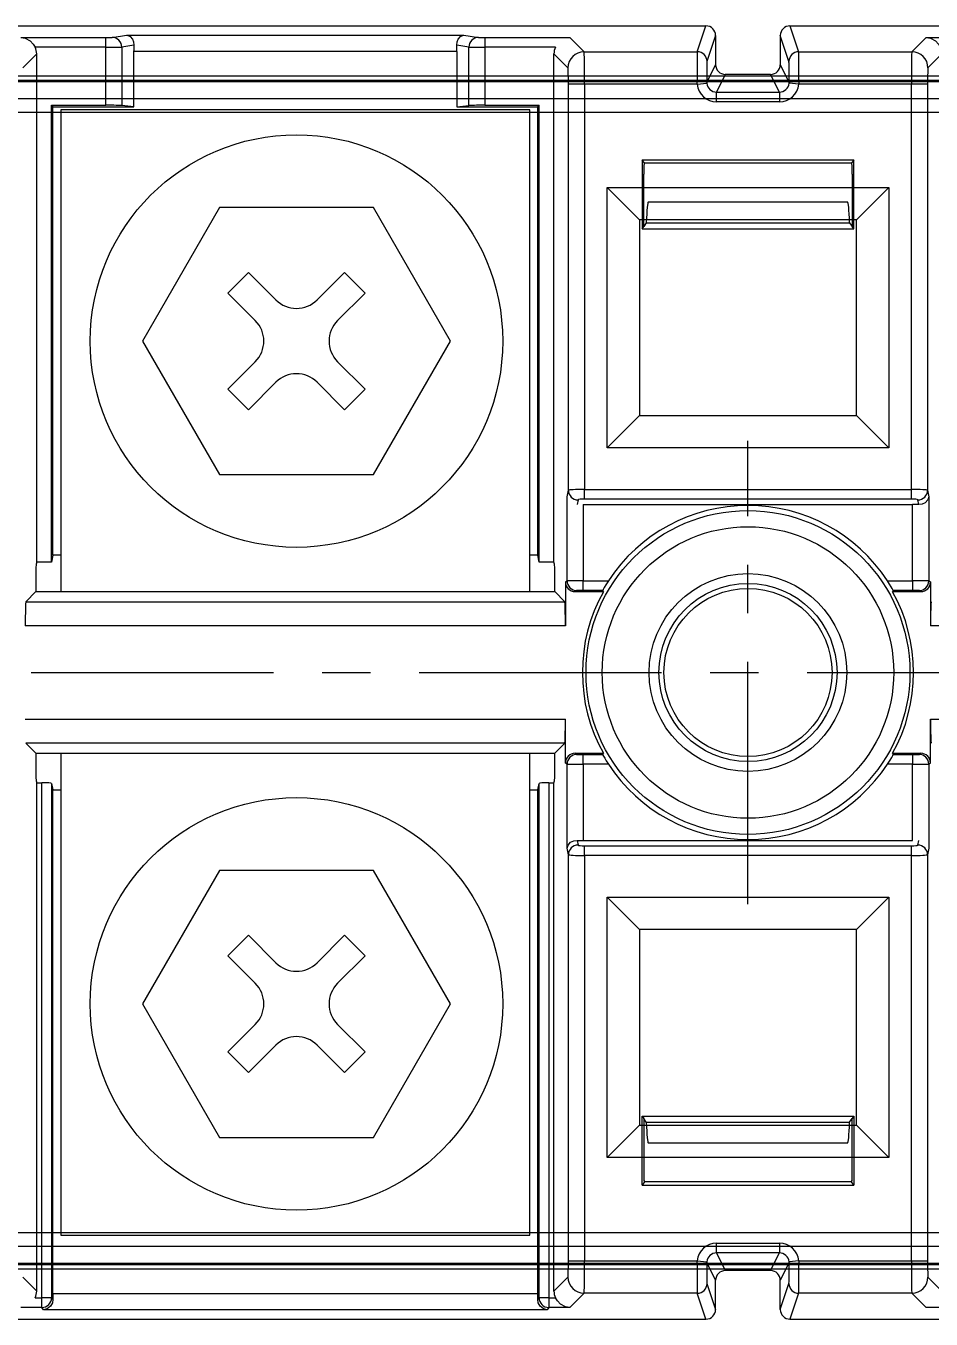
# Model space of a CAD drawing. Extents: x 223136 to 348136, y -32544 to -4064.
# Drawn here: x 293052.47 to 293080.47, y -8635.19 to -8595.19 of the extents above; entities that cross this region are included whole.
import ezdxf

# ---------------------------------------------------------------- set-up
doc = ezdxf.new("R2010")
doc.units = 0
doc.header["$LTSCALE"] = 20
doc.header["$MEASUREMENT"] = 0
doc.linetypes.add('CENTER', pattern=[0.6, 0.375, -0.075, 0.075, -0.075])
doc.linetypes.add('DASHDOT', pattern=[1, 0.5, -0.25, 0, -0.25])
doc.layers.add('3', color=3, linetype='DASHDOT')

# ---------------------------------------------------------------- blocks, each defined once
blk = doc.blocks.new('30a3p')
at = {"color": 6}
for p, q in [((7580.421, -15959.299), (7500.876, -15959.299)), ((7500.888, -15959.422), (7580.41, -15959.422)), ((7580.41, -15959.482), (7500.888, -15959.482)), ((7501.018, -15959.993), (7580.28, -15959.993)), ((7580.22, -15960.426), (7501.078, -15960.426)), ((7551.379, -15961.888), (7551.379, -15964.025)), ((7551.379, -15961.888), (7557.919, -15961.888)), ((7551.449, -15961.993), (7551.379, -15961.888)), ((7551.449, -15961.993), (7551.434, -15962.03)), ((7557.849, -15961.993), (7551.449, -15961.993)), ((7557.919, -15961.888), (7557.849, -15961.993)), ((7557.864, -15962.03), (7557.849, -15961.993)), ((7557.919, -15964.025), (7557.919, -15961.888)), ((7551.424, -15963.957), (7551.424, -15962.329)), ((7557.873, -15962.329), (7557.873, -15963.957)), ((7557.734, -15963.198), (7551.564, -15963.198)), ((7551.379, -15964.025), (7551.424, -15963.957)), ((7551.504, -15963.838), (7551.424, -15963.957)), ((7551.504, -15963.838), (7557.794, -15963.838)), ((7557.794, -15963.838), (7557.873, -15963.957)), ((7557.919, -15964.025), (7557.873, -15963.957)), ((7551.379, -15964.025), (7557.919, -15964.025)), ((7551.379, -15991.469), (7557.919, -15991.469)), ((7551.379, -15993.606), (7551.379, -15991.469)), ((7551.379, -15991.469), (7551.424, -15991.537)), ((7551.424, -15991.537), (7551.424, -15993.165)), ((7551.504, -15991.656), (7551.424, -15991.537)), ((7557.794, -15991.656), (7557.873, -15991.537)), ((7557.919, -15991.469), (7557.873, -15991.537)), ((7557.873, -15993.165), (7557.873, -15991.537)), ((7557.919, -15991.469), (7557.919, -15993.606)), ((7551.504, -15991.656), (7557.794, -15991.656)), ((7551.564, -15992.296), (7557.734, -15992.296)), ((7551.449, -15993.501), (7551.379, -15993.606)), ((7551.449, -15993.501), (7551.434, -15993.464)), ((7557.849, -15993.501), (7551.449, -15993.501)), ((7557.864, -15993.464), (7557.849, -15993.501)), ((7557.919, -15993.606), (7557.849, -15993.501)), ((7551.379, -15993.606), (7557.919, -15993.606)), ((7501.078, -15995.068), (7580.22, -15995.068)), ((7580.28, -15995.501), (7501.018, -15995.501)), ((7500.876, -15996.195), (7580.421, -15996.195)), ((7500.888, -15996.013), (7580.41, -15996.013)), ((7580.41, -15996.072), (7500.888, -15996.072))]:
    blk.add_line(p, q, dxfattribs=at)
for centre, major_axis, start_param, end_param in [((7551.435, -15962.329), (0, 0.3), 0.087266, 1.570796), ((7557.863, -15962.329), (0, 0.3), 4.712389, 6.195916), ((7551.564, -15965.812), (0, 2.614), 0, 0.715085), ((7557.734, -15965.812), (0, -2.614), 2.426507, 3.14159), ((7551.564, -15989.682), (0, -2.614), 5.568098, 6.283185), ((7557.734, -15989.682), (0, 2.614), 3.14159, 3.856676), ((7551.435, -15993.165), (0, 0.3), 1.570796, 3.054326), ((7557.863, -15993.165), (0, 0.3), 3.228856, 4.712389)]:
    blk.add_ellipse(centre, major_axis=major_axis, ratio=0.034921, start_param=start_param, end_param=end_param, dxfattribs=at)

msp = doc.modelspace()

# ---------------------------------------------------------------- linework, layer by layer
for p, q in [((293048.108, -8595.189), (293073.508, -8595.189)), ((293073.241, -8595.991), (293073.508, -8595.189)), ((293076.108, -8595.189), (293101.059, -8595.189)), ((293076.108, -8595.189), (293076.375, -8595.991)), ((293052.316, -8595.551), (293054.948, -8595.551)), ((293054.948, -8595.851), (293054.948, -8595.551)), ((293055.145, -8595.546), (293055.591, -8595.48)), ((293055.591, -8595.48), (293066.025, -8595.48)), ((293066.025, -8595.48), (293066.471, -8595.546)), ((293066.668, -8595.551), (293069.3, -8595.551)), ((293066.668, -8595.551), (293066.668, -8595.851)), ((293069.3, -8595.551), (293069.741, -8595.991)), ((293073.808, -8595.489), (293073.541, -8596.291)), ((293073.808, -8595.489), (293073.808, -8596.39)), ((293075.808, -8595.489), (293075.808, -8596.39)), ((293076.075, -8596.291), (293075.808, -8595.489)), ((293079.875, -8595.991), (293080.316, -8595.551)), ((293080.316, -8595.551), (293082.948, -8595.551)), ((293054.948, -8595.851), (293052.763, -8595.851)), ((293054.948, -8597.646), (293054.948, -8595.851)), ((293055.814, -8595.791), (293055.44, -8595.846)), ((293055.44, -8595.846), (293055.44, -8597.653)), ((293055.808, -8597.689), (293055.808, -8595.98)), ((293065.808, -8595.98), (293055.808, -8595.98)), ((293066.176, -8595.846), (293065.801, -8595.791)), ((293065.808, -8595.98), (293065.808, -8597.689)), ((293066.176, -8597.653), (293066.176, -8595.846)), ((293068.853, -8595.851), (293066.668, -8595.851)), ((293066.668, -8595.851), (293066.668, -8597.646)), ((293069.741, -8595.991), (293073.241, -8595.991)), ((293076.375, -8595.991), (293079.875, -8595.991)), ((293052.808, -8596.058), (293052.375, -8596.491)), ((293052.808, -8611.779), (293052.808, -8596.058)), ((293068.808, -8611.779), (293068.808, -8596.058)), ((293069.241, -8596.491), (293068.808, -8596.058)), ((293073.535, -8596.936), (293073.808, -8596.39)), ((293075.808, -8596.39), (293076.081, -8596.936)), ((293080.808, -8596.058), (293080.375, -8596.491)), ((293074.108, -8596.69), (293073.835, -8597.236)), ((293075.508, -8596.69), (293074.108, -8596.69)), ((293075.781, -8597.236), (293075.508, -8596.69)), ((293069.753, -8596.991), (293069.253, -8596.991)), ((293069.253, -8609.554), (293069.253, -8596.991)), ((293069.753, -8596.991), (293069.753, -8609.529)), ((293073.237, -8596.991), (293069.753, -8596.991)), ((293073.237, -8596.991), (293073.536, -8596.964)), ((293076.379, -8596.991), (293076.08, -8596.964)), ((293079.863, -8596.991), (293076.379, -8596.991)), ((293079.863, -8609.529), (293079.863, -8596.991)), ((293080.362, -8596.991), (293079.863, -8596.991)), ((293080.362, -8596.991), (293080.362, -8609.554)), ((293073.835, -8597.536), (293073.835, -8597.236)), ((293073.835, -8597.236), (293075.781, -8597.236)), ((293075.781, -8597.536), (293073.835, -8597.536)), ((293075.781, -8597.236), (293075.781, -8597.536)), ((293053.264, -8597.646), (293053.308, -8597.689)), ((293053.264, -8597.646), (293054.948, -8597.646)), ((293053.264, -8611.779), (293053.264, -8597.646)), ((293053.308, -8597.689), (293055.808, -8597.689)), ((293053.308, -8611.56), (293053.308, -8597.689)), ((293053.558, -8597.789), (293053.558, -8612.689)), ((293068.058, -8597.789), (293053.558, -8597.789)), ((293055.808, -8597.689), (293055.44, -8597.653)), ((293065.808, -8597.689), (293066.176, -8597.653)), ((293065.808, -8597.689), (293068.308, -8597.689)), ((293066.668, -8597.646), (293068.352, -8597.646)), ((293068.058, -8612.689), (293068.058, -8597.789)), ((293068.308, -8597.689), (293068.352, -8597.646)), ((293068.308, -8611.56), (293068.308, -8597.689)), ((293068.352, -8611.779), (293068.352, -8597.646)), ((293071.455, -8601.187), (293070.455, -8600.187)), ((293070.455, -8600.187), (293079.16, -8600.187)), ((293070.455, -8608.242), (293070.455, -8600.187)), ((293078.161, -8601.187), (293079.16, -8600.187)), ((293079.16, -8600.187), (293079.16, -8608.242)), ((293078.161, -8601.187), (293071.455, -8601.187)), ((293071.455, -8601.187), (293071.455, -8607.242)), ((293078.161, -8607.242), (293078.161, -8601.187)), ((293070.455, -8608.242), (293071.455, -8607.242)), ((293071.455, -8607.242), (293078.161, -8607.242)), ((293079.16, -8608.242), (293078.161, -8607.242)), ((293079.16, -8608.242), (293070.455, -8608.242)), ((293069.214, -8609.752), (293069.253, -8609.554)), ((293069.753, -8609.529), (293079.863, -8609.529)), ((293069.753, -8609.826), (293069.753, -8609.529)), ((293079.863, -8609.826), (293079.863, -8609.529)), ((293080.362, -8609.554), (293080.402, -8609.752)), ((293069.214, -8612.354), (293069.214, -8609.752)), ((293069.553, -8609.852), (293069.525, -8609.994)), ((293069.714, -8609.989), (293079.902, -8609.989)), ((293069.714, -8609.989), (293069.714, -8612.351)), ((293079.863, -8609.826), (293069.753, -8609.826)), ((293079.902, -8612.351), (293079.902, -8609.989)), ((293080.091, -8609.994), (293080.063, -8609.852)), ((293080.402, -8609.752), (293080.402, -8612.354)), ((293053.308, -8611.56), (293053.264, -8611.779)), ((293053.558, -8611.56), (293053.308, -8611.56)), ((293068.308, -8611.56), (293068.058, -8611.56)), ((293068.352, -8611.779), (293068.308, -8611.56)), ((293052.808, -8611.779), (293052.792, -8611.834)), ((293053.264, -8611.779), (293052.808, -8611.779)), ((293068.808, -8611.779), (293068.352, -8611.779)), ((293068.824, -8611.834), (293068.808, -8611.779)), ((293052.784, -8612.133), (293052.784, -8612.689)), ((293068.831, -8612.689), (293068.831, -8612.133)), ((293069.161, -8612.389), (293069.214, -8612.354)), ((293069.161, -8612.389), (293069.161, -8613.75)), ((293069.714, -8612.651), (293069.714, -8612.351)), ((293069.714, -8612.351), (293070.492, -8612.351)), ((293079.124, -8612.351), (293079.902, -8612.351)), ((293079.902, -8612.351), (293079.902, -8612.651)), ((293080.402, -8612.354), (293080.454, -8612.389)), ((293080.454, -8612.389), (293080.454, -8613.75)), ((293052.784, -8612.689), (293052.474, -8613)), ((293052.784, -8612.689), (293068.831, -8612.689)), ((293069.142, -8613), (293068.831, -8612.689)), ((293069.514, -8612.654), (293069.461, -8612.689)), ((293069.461, -8612.689), (293070.337, -8612.689)), ((293070.315, -8612.651), (293069.714, -8612.651)), ((293079.279, -8612.689), (293080.154, -8612.689)), ((293079.902, -8612.651), (293079.301, -8612.651)), ((293080.154, -8612.689), (293080.102, -8612.654)), ((293052.474, -8613), (293069.142, -8613)), ((293069.161, -8613.75), (293052.454, -8613.75)), ((293097.161, -8613.75), (293080.454, -8613.75)), ((293052.454, -8616.629), (293069.161, -8616.629)), ((293069.161, -8617.989), (293069.161, -8616.629)), ((293080.454, -8617.989), (293080.454, -8616.629)), ((293080.454, -8616.629), (293097.161, -8616.629)), ((293052.474, -8617.378), (293052.784, -8617.689)), ((293069.142, -8617.378), (293052.474, -8617.378)), ((293068.831, -8617.689), (293069.142, -8617.378)), ((293052.784, -8617.689), (293052.784, -8618.246)), ((293052.784, -8617.689), (293068.831, -8617.689)), ((293053.558, -8617.689), (293053.558, -8632.589)), ((293068.058, -8632.589), (293068.058, -8617.689)), ((293068.831, -8618.246), (293068.831, -8617.689)), ((293069.214, -8618.024), (293069.161, -8617.989)), ((293069.461, -8617.689), (293070.337, -8617.689)), ((293069.461, -8617.689), (293069.514, -8617.724)), ((293069.714, -8617.728), (293070.315, -8617.728)), ((293069.714, -8618.028), (293069.714, -8617.728)), ((293079.279, -8617.689), (293080.154, -8617.689)), ((293079.301, -8617.728), (293079.902, -8617.728)), ((293079.902, -8617.728), (293079.902, -8618.028)), ((293080.102, -8617.724), (293080.154, -8617.689)), ((293080.454, -8617.989), (293080.402, -8618.024)), ((293069.214, -8620.627), (293069.214, -8618.024)), ((293070.492, -8618.028), (293069.714, -8618.028)), ((293069.714, -8618.028), (293069.714, -8620.389)), ((293079.902, -8618.028), (293079.124, -8618.028)), ((293079.902, -8620.389), (293079.902, -8618.028)), ((293080.402, -8618.024), (293080.402, -8620.627)), ((293052.792, -8618.544), (293052.808, -8618.599)), ((293052.808, -8634.32), (293052.808, -8618.599)), ((293052.808, -8618.599), (293052.969, -8618.599)), ((293052.969, -8634.528), (293052.969, -8618.599)), ((293053.269, -8618.625), (293053.308, -8618.818)), ((293053.269, -8618.625), (293053.269, -8634.528)), ((293068.308, -8618.818), (293068.346, -8618.625)), ((293068.346, -8634.528), (293068.346, -8618.625)), ((293068.646, -8618.599), (293068.808, -8618.599)), ((293068.646, -8618.599), (293068.646, -8634.528)), ((293068.808, -8618.599), (293068.824, -8618.544)), ((293068.808, -8634.32), (293068.808, -8618.599)), ((293053.308, -8634.398), (293053.308, -8618.818)), ((293053.308, -8618.818), (293053.558, -8618.818)), ((293068.058, -8618.818), (293068.308, -8618.818)), ((293068.308, -8634.398), (293068.308, -8618.818)), ((293069.525, -8620.384), (293069.553, -8620.527)), ((293069.714, -8620.389), (293079.902, -8620.389)), ((293080.063, -8620.527), (293080.091, -8620.384)), ((293069.253, -8620.824), (293069.214, -8620.627)), ((293069.753, -8620.85), (293069.753, -8620.552)), ((293069.753, -8620.552), (293079.863, -8620.552)), ((293079.863, -8620.85), (293079.863, -8620.552)), ((293080.402, -8620.627), (293080.362, -8620.824)), ((293069.253, -8633.388), (293069.253, -8620.824)), ((293069.753, -8620.85), (293069.753, -8633.388)), ((293079.863, -8620.85), (293069.753, -8620.85)), ((293079.863, -8633.388), (293079.863, -8620.85)), ((293080.362, -8620.824), (293080.362, -8633.388)), ((293070.455, -8622.137), (293071.455, -8623.136)), ((293070.455, -8630.192), (293070.455, -8622.137)), ((293070.455, -8622.137), (293079.16, -8622.137)), ((293078.161, -8623.136), (293079.16, -8622.137)), ((293079.16, -8622.137), (293079.16, -8630.192)), ((293071.455, -8623.136), (293071.455, -8629.192)), ((293078.161, -8623.136), (293071.455, -8623.136)), ((293078.161, -8629.192), (293078.161, -8623.136)), ((293070.455, -8630.192), (293071.455, -8629.192)), ((293071.455, -8629.192), (293078.161, -8629.192)), ((293078.161, -8629.192), (293079.16, -8630.192)), ((293079.16, -8630.192), (293070.455, -8630.192)), ((293053.558, -8632.589), (293068.058, -8632.589)), ((293073.835, -8632.842), (293075.781, -8632.842)), ((293073.835, -8633.142), (293073.835, -8632.842)), ((293075.781, -8633.142), (293073.835, -8633.142)), ((293073.835, -8633.142), (293074.108, -8633.688)), ((293075.508, -8633.688), (293075.781, -8633.142)), ((293075.781, -8632.842), (293075.781, -8633.142)), ((293069.253, -8633.388), (293069.753, -8633.388)), ((293069.753, -8633.388), (293073.237, -8633.388)), ((293073.237, -8633.388), (293073.536, -8633.415)), ((293073.808, -8633.988), (293073.535, -8633.442)), ((293076.081, -8633.442), (293075.808, -8633.988)), ((293076.379, -8633.388), (293076.08, -8633.415)), ((293076.379, -8633.388), (293079.863, -8633.388)), ((293079.863, -8633.388), (293080.362, -8633.388)), ((293052.375, -8633.887), (293052.808, -8634.32)), ((293068.808, -8634.32), (293069.241, -8633.887)), ((293073.808, -8634.889), (293073.808, -8633.988)), ((293075.508, -8633.688), (293074.108, -8633.688)), ((293075.808, -8634.889), (293075.808, -8633.988)), ((293080.375, -8633.887), (293080.808, -8634.32)), ((293053.308, -8634.398), (293068.308, -8634.398)), ((293069.741, -8634.387), (293069.3, -8634.828)), ((293073.241, -8634.387), (293069.741, -8634.387)), ((293073.508, -8635.189), (293073.241, -8634.387)), ((293073.541, -8634.087), (293073.808, -8634.889)), ((293075.808, -8634.889), (293076.075, -8634.087)), ((293076.375, -8634.387), (293076.108, -8635.189)), ((293079.875, -8634.387), (293076.375, -8634.387)), ((293080.316, -8634.828), (293079.875, -8634.387)), ((293052.763, -8634.528), (293052.969, -8634.528)), ((293052.969, -8634.828), (293052.969, -8634.528)), ((293053.269, -8634.528), (293052.969, -8634.528)), ((293053.269, -8634.528), (293053.309, -8634.586)), ((293068.307, -8634.586), (293068.346, -8634.528)), ((293068.646, -8634.528), (293068.346, -8634.528)), ((293068.646, -8634.528), (293068.646, -8634.828)), ((293068.646, -8634.528), (293068.853, -8634.528)), ((293048.108, -8635.189), (293073.508, -8635.189)), ((293052.969, -8634.828), (293052.316, -8634.828)), ((293053.017, -8634.898), (293052.969, -8634.828)), ((293068.599, -8634.898), (293053.017, -8634.898)), ((293068.646, -8634.828), (293068.599, -8634.898)), ((293069.3, -8634.828), (293068.646, -8634.828)), ((293076.108, -8635.189), (293101.059, -8635.189)), ((293080.969, -8634.828), (293080.316, -8634.828))]:
    msp.add_line(p, q)
at = {"color": 1, "linetype": 'CENTER'}
for p, q in [((293074.808, -8622.355), (293074.808, -8608.023)), ((293016.636, -8615.189), (293104.979, -8615.189))]:
    msp.add_line(p, q, dxfattribs=at)
for points in [[(293052.316, -8595.551), (293052.319, -8595.551), (293052.453, -8595.573), (293052.606, -8595.654), (293052.703, -8595.751), (293052.763, -8595.851)], [(293055.591, -8595.48), (293055.593, -8595.48), (293055.604, -8595.481), (293055.697, -8595.517), (293055.774, -8595.603), (293055.806, -8595.687), (293055.814, -8595.791)], [(293065.801, -8595.791), (293065.809, -8595.687), (293065.842, -8595.603), (293065.919, -8595.517), (293066.012, -8595.481), (293066.023, -8595.48), (293066.025, -8595.48)], [(293080.316, -8595.551), (293080.319, -8595.551), (293080.453, -8595.573), (293080.606, -8595.654), (293080.703, -8595.751), (293080.763, -8595.851)], [(293073.237, -8596.991), (293073.235, -8596.913)], [(293073.535, -8596.936), (293073.536, -8596.964)], [(293076.08, -8596.964), (293076.081, -8596.936)], [(293076.381, -8596.913), (293076.379, -8596.991)], [(293080.402, -8609.752), (293080.402, -8609.754), (293080.374, -8609.849), (293080.293, -8609.939), (293080.194, -8609.984), (293080.091, -8609.994)], [(293070.492, -8612.351), (293070.412, -8612.478), (293070.362, -8612.562), (293070.327, -8612.624), (293070.315, -8612.649), (293070.315, -8612.651)], [(293079.301, -8612.651), (293079.294, -8612.636), (293079.273, -8612.596), (293079.239, -8612.536), (293079.19, -8612.454), (293079.124, -8612.351)], [(293070.337, -8612.689), (293070.324, -8612.667), (293070.315, -8612.651)], [(293079.301, -8612.651), (293079.279, -8612.689)], [(293070.315, -8617.728), (293070.337, -8617.689)], [(293070.315, -8617.728), (293070.322, -8617.743), (293070.343, -8617.782), (293070.377, -8617.843), (293070.426, -8617.925), (293070.492, -8618.028)], [(293079.124, -8618.028), (293079.204, -8617.901), (293079.254, -8617.816), (293079.288, -8617.754), (293079.301, -8617.729), (293079.301, -8617.728)], [(293079.279, -8617.689), (293079.301, -8617.728)], [(293069.214, -8620.627), (293069.214, -8620.624), (293069.242, -8620.529), (293069.323, -8620.44), (293069.422, -8620.395), (293069.525, -8620.384)], [(293073.235, -8633.465), (293073.237, -8633.388)], [(293073.536, -8633.415), (293073.535, -8633.442)], [(293076.081, -8633.442), (293076.08, -8633.415)], [(293076.379, -8633.388), (293076.381, -8633.465)], [(293053.309, -8634.586), (293053.293, -8634.687), (293053.239, -8634.785), (293053.133, -8634.869), (293053.019, -8634.898), (293053.017, -8634.898)], [(293068.599, -8634.898), (293068.597, -8634.898), (293068.483, -8634.869), (293068.377, -8634.785), (293068.323, -8634.687), (293068.307, -8634.586)], [(293069.3, -8634.828), (293069.297, -8634.828), (293069.163, -8634.805), (293069.01, -8634.725), (293068.913, -8634.628), (293068.853, -8634.528)]]:
    msp.add_lwpolyline(points)
for radius in [5.009, 4.509, 3.058, 2.754, 2.6]:
    msp.add_circle((293074.808, -8615.189), radius)
for radius, start, end in [(5.166, 33.3304, 146.6696), (5.122, 150.786, 209.214), (5.122, 330.786, 29.214), (5.166, 213.3304, 326.6696)]:
    msp.add_arc((293074.808, -8615.189), radius, start, end)
for centre, major_axis, ratio, start_param, end_param in [((293073.508, -8595.489), (-0.095, -0.285), 0.999619, 1.8926, 3.463168), ((293076.108, -8595.489), (-0.095, 0.285), 0.999619, 5.96161, 7.532178), ((293054.948, -8595.546), (-0.2, 0), 0.026186, 1.570796, 2.96706), ((293055.145, -8595.846), (0.044, -0.297), 0.98448, 1.425622, 2.991873), ((293066.471, -8595.846), (0.044, 0.297), 0.98448, 0.14972, 1.715971), ((293066.668, -8595.546), (0.2, 0), 0.026186, 3.316122, 4.712389), ((293052.308, -8596.059), (0.354, 0.354), 0.999315, 5.49813, 5.926164), ((293054.948, -8595.845), (0.5, 0), 0.010474, 4.712389, 6.108642), ((293055.896, -8595.98), (0, 0.5), 0.176327, 1.182482, 1.570796), ((293065.72, -8595.98), (0, 0.5), 0.176327, 4.712389, 5.100704), ((293066.668, -8595.845), (-0.5, 0), 0.010474, 0.174533, 1.570796), ((293069.308, -8596.059), (0.354, -0.354), 0.999315, 3.498614, 3.926648), ((293069.741, -8596.491), (0.354, 0.354), 0.999315, 0.785741, 2.355852), ((293069.74, -8596.991), (0, 1), 0.013093, 4.712389, 6.256997), ((293073.241, -8596.991), (0, -1), 0.006109, 3.167755, 4.634494), ((293073.241, -8596.291), (0.285, -0.095), 0.999619, 0.321804, 1.892372), ((293076.375, -8596.291), (0.285, 0.095), 0.999619, 1.249221, 2.819789), ((293076.375, -8596.991), (0, -1), 0.006109, 1.648691, 3.115413), ((293079.876, -8596.991), (0, 1), 0.013093, 0.02618, 1.570796), ((293079.875, -8596.491), (0.354, -0.354), 0.999315, 0.785741, 2.355852), ((293073.541, -8596.991), (0, 0.7), 0.008727, 0.02618, 1.492901), ((293074.108, -8596.39), (0.134, 0.268), 0.99981, 2.03449, 3.605134), ((293075.508, -8596.39), (0.134, -0.268), 0.99981, 5.819644, 7.390288), ((293076.075, -8596.991), (0, 0.7), 0.008727, 4.790284, 6.256993), ((293069.24, -8596.991), (0, -0.5), 0.026186, 1.570796, 3.115413), ((293080.376, -8596.991), (0, -0.5), 0.026186, 3.167769, 4.712389), ((293073.235, -8596.936), (0.3, 0), 0.077816, 0.008753, 1.570849), ((293073.835, -8596.936), (0.268, 0.537), 0.99981, 2.125325, 3.605134), ((293073.835, -8596.936), (0.134, 0.268), 0.999429, 2.125325, 3.605134), ((293075.781, -8596.936), (0.134, -0.268), 0.999429, 5.819644, 7.299453), ((293075.781, -8596.936), (0.268, -0.537), 0.99981, 5.819644, 7.299453), ((293076.381, -8596.936), (0.3, 0), 0.077816, 1.570743, 3.132839), ((293054.948, -8597.654), (0.5, 0), 0.017455, 0.174533, 1.570796), ((293066.668, -8597.654), (-0.5, 0), 0.017455, 4.712389, 6.108646), ((293069.753, -8609.555), (-0.5, 0), 0.052661, 4.712389, 6.257003), ((293069.553, -8609.554), (0.294, -0.059), 0.991111, 3.339647, 4.907027), ((293079.863, -8609.555), (-0.5, 0), 0.052661, 3.167771, 4.712389), ((293080.063, -8609.554), (-0.294, -0.059), 0.991111, 1.376158, 2.943538), ((293069.753, -8609.852), (0.2, 0), 0.131652, 1.570796, 3.115413), ((293079.863, -8609.852), (0.2, 0), 0.131652, 0.02618, 1.570796), ((293079.902, -8610.055), (-0.5, 0), 0.131652, 4.324814, 4.712389), ((293052.792, -8612.133), (0, 0.3), 0.026186, 0.087266, 1.570796), ((293068.824, -8612.133), (0, 0.3), 0.026186, 4.712389, 6.195915), ((293069.462, -8612.389), (-0.25, -0.166), 0.999505, 5.69547, 7.265809), ((293069.714, -8612.354), (-0.5, 0), 0.006982, 4.712389, 6.25699), ((293069.514, -8612.354), (0.166, -0.25), 0.999505, 4.124673, 5.695013), ((293079.902, -8612.354), (0.5, 0), 0.006982, 0.02618, 1.570796), ((293080.102, -8612.354), (0.166, 0.25), 0.999505, 3.729765, 5.300104), ((293080.154, -8612.389), (-0.25, 0.166), 0.999505, 2.158969, 3.729308), ((293069.714, -8612.654), (0.2, 0), 0.017455, 1.570796, 3.115413), ((293079.902, -8612.654), (-0.2, 0), 0.017455, 3.167766, 4.712389), ((293052.474, -8613.75), (0, -0.75), 0.026186, 3.167769, 4.712389), ((293069.142, -8613.75), (0, -0.75), 0.026186, 1.570796, 3.115413), ((293080.474, -8613.75), (0, -0.75), 0.026186, 3.167769, 4.712389), ((293069.142, -8616.629), (0, -0.75), 0.026186, 0.02618, 1.570796), ((293080.474, -8616.629), (0, -0.75), 0.026186, 4.712389, 6.257001), ((293069.462, -8617.989), (0.25, -0.166), 0.999505, 2.158969, 3.729308), ((293069.514, -8618.024), (-0.166, -0.25), 0.999505, 3.729765, 5.300104), ((293069.714, -8617.724), (0.2, 0), 0.017455, 3.167766, 4.712389), ((293079.902, -8617.724), (-0.2, 0), 0.017455, 1.570796, 3.115413), ((293080.102, -8618.024), (-0.166, 0.25), 0.999505, 4.124673, 5.695013), ((293080.154, -8617.989), (0.25, 0.166), 0.999505, 5.69547, 7.265809), ((293052.792, -8618.246), (0, -0.3), 0.026186, 4.712389, 6.195915), ((293068.824, -8618.246), (0, -0.3), 0.026186, 0.087266, 1.570796), ((293069.714, -8618.024), (-0.5, 0), 0.006982, 0.02618, 1.570796), ((293079.902, -8618.024), (0.5, 0), 0.006982, 4.712389, 6.25699), ((293052.969, -8618.625), (-0.3, 0), 0.087489, 3.159045, 4.712389), ((293068.646, -8618.625), (-0.3, 0), 0.087489, 4.712389, 6.265731), ((293069.714, -8620.323), (0.5, 0), 0.131652, 4.324814, 4.712389), ((293069.553, -8620.824), (-0.294, -0.059), 0.991111, 4.517751, 6.08513), ((293069.753, -8620.526), (0.2, 0), 0.131652, 3.167772, 4.712389), ((293079.863, -8620.526), (0.2, 0), 0.131652, 4.712389, 6.257005), ((293080.063, -8620.824), (0.294, -0.059), 0.991111, 0.198055, 1.765434), ((293069.753, -8620.823), (-0.5, 0), 0.052661, 0.02618, 1.570796), ((293079.863, -8620.823), (-0.5, 0), 0.052661, 1.570796, 3.115413), ((293073.835, -8633.442), (0.268, -0.537), 0.99981, 2.678052, 4.15786), ((293073.835, -8633.442), (0.134, -0.268), 0.999429, 2.678052, 4.15786), ((293075.781, -8633.442), (0.268, 0.537), 0.99981, 5.266918, 6.746726), ((293075.781, -8633.442), (0.134, 0.268), 0.999429, 5.266918, 6.746726), ((293069.24, -8633.388), (0, -0.5), 0.026186, 0.02618, 1.570796), ((293069.74, -8633.388), (0, 1), 0.013093, 3.167764, 4.712389), ((293073.235, -8633.442), (-0.3, 0), 0.077816, 1.570743, 3.132839), ((293073.241, -8633.388), (0, -1), 0.006109, 4.790284, 6.256988), ((293073.541, -8633.388), (0, 0.7), 0.008727, 1.648691, 3.115413), ((293076.075, -8633.388), (0, 0.7), 0.008727, 3.16776, 4.634494), ((293076.381, -8633.442), (-0.3, 0), 0.077816, 0.008753, 1.570849), ((293076.375, -8633.388), (0, -1), 0.006109, 0.02618, 1.492901), ((293079.876, -8633.388), (0, 1), 0.013093, 1.570796, 3.115413), ((293080.376, -8633.388), (0, -0.5), 0.026186, 4.712389, 6.257001), ((293069.741, -8633.887), (-0.354, 0.354), 0.999315, 0.785741, 2.355852), ((293074.108, -8633.988), (0.134, -0.268), 0.99981, 2.678052, 4.248696), ((293075.508, -8633.988), (0.134, 0.268), 0.99981, 5.176082, 6.746726), ((293079.875, -8633.887), (-0.354, -0.354), 0.999315, 0.785741, 2.355852), ((293052.308, -8634.32), (0.354, -0.354), 0.999315, 0.357022, 0.785056), ((293053.317, -8634.398), (0, -0.5), 0.017455, 4.712389, 5.098024), ((293068.299, -8634.398), (0, -0.5), 0.017455, 1.18516, 1.570796), ((293069.308, -8634.32), (0.354, 0.354), 0.999315, 2.356537, 2.784571), ((293073.241, -8634.087), (-0.285, -0.095), 0.999619, 1.249221, 2.819789), ((293076.375, -8634.087), (-0.285, 0.095), 0.999619, 0.321804, 1.892372), ((293052.969, -8634.528), (-0.25, -0.166), 0.999505, 0.983081, 2.55342), ((293068.646, -8634.528), (-0.25, 0.166), 0.999505, 0.588172, 2.158512), ((293073.508, -8634.889), (-0.095, 0.285), 0.999619, 2.820017, 4.390585), ((293076.108, -8634.889), (-0.095, -0.285), 0.999619, 5.034193, 6.604761)]:
    msp.add_ellipse(centre, major_axis=major_axis, ratio=ratio, start_param=start_param, end_param=end_param)
at = {"layer": '3'}
for p, q in [((293059.357, -8602.816), (293058.72, -8603.453)), ((293060.206, -8603.665), (293059.357, -8602.816)), ((293062.329, -8602.816), (293061.48, -8603.665)), ((293062.966, -8603.453), (293062.329, -8602.816)), ((293059.569, -8604.302), (293058.72, -8603.453)), ((293062.966, -8603.453), (293062.117, -8604.302)), ((293059.569, -8605.576), (293058.72, -8606.425)), ((293062.966, -8606.425), (293062.117, -8605.576)), ((293060.206, -8606.213), (293059.357, -8607.062)), ((293062.329, -8607.062), (293061.48, -8606.213)), ((293059.357, -8607.062), (293058.72, -8606.425)), ((293062.966, -8606.425), (293062.329, -8607.062)), ((293059.357, -8623.316), (293058.72, -8623.953)), ((293060.206, -8624.165), (293059.357, -8623.316)), ((293062.329, -8623.316), (293061.48, -8624.165)), ((293062.966, -8623.953), (293062.329, -8623.316)), ((293059.569, -8624.802), (293058.72, -8623.953)), ((293062.966, -8623.953), (293062.117, -8624.802)), ((293059.569, -8626.076), (293058.72, -8626.925)), ((293062.966, -8626.925), (293062.117, -8626.076)), ((293060.206, -8626.713), (293059.357, -8627.562)), ((293062.329, -8627.562), (293061.48, -8626.713)), ((293059.357, -8627.562), (293058.72, -8626.925)), ((293062.966, -8626.925), (293062.329, -8627.562))]:
    msp.add_line(p, q, dxfattribs=at)
for points in [[(293063.226, -8609.067), (293065.61, -8604.939), (293063.226, -8600.811), (293058.46, -8600.811), (293056.076, -8604.939), (293058.46, -8609.067)], [(293063.226, -8629.567), (293065.61, -8625.439), (293063.226, -8621.311), (293058.46, -8621.311), (293056.076, -8625.439), (293058.46, -8629.567)]]:
    msp.add_lwpolyline(points, close=True, dxfattribs=at)
at = {"layer": '3', "linetype": 'ByBlock'}
for centre in [(293060.843, -8604.939), (293060.843, -8625.439)]:
    msp.add_circle(centre, 6.38, dxfattribs=at)
at = {"layer": '3'}
for centre, start, end in [((293060.843, -8603.028), 225, 315), ((293058.932, -8604.939), 315, 45), ((293062.754, -8604.939), 135, 225), ((293060.843, -8606.85), 45, 135), ((293060.843, -8623.528), 225, 315), ((293058.932, -8625.439), 315, 45), ((293062.754, -8625.439), 135, 225), ((293060.843, -8627.35), 45, 135)]:
    msp.add_arc(centre, 0.901, start, end, dxfattribs=at)

# ---------------------------------------------------------------- block references
msp.add_blockref('30a3p', (285520.159, 7362.558))

doc.saveas('drawing.dxf')
